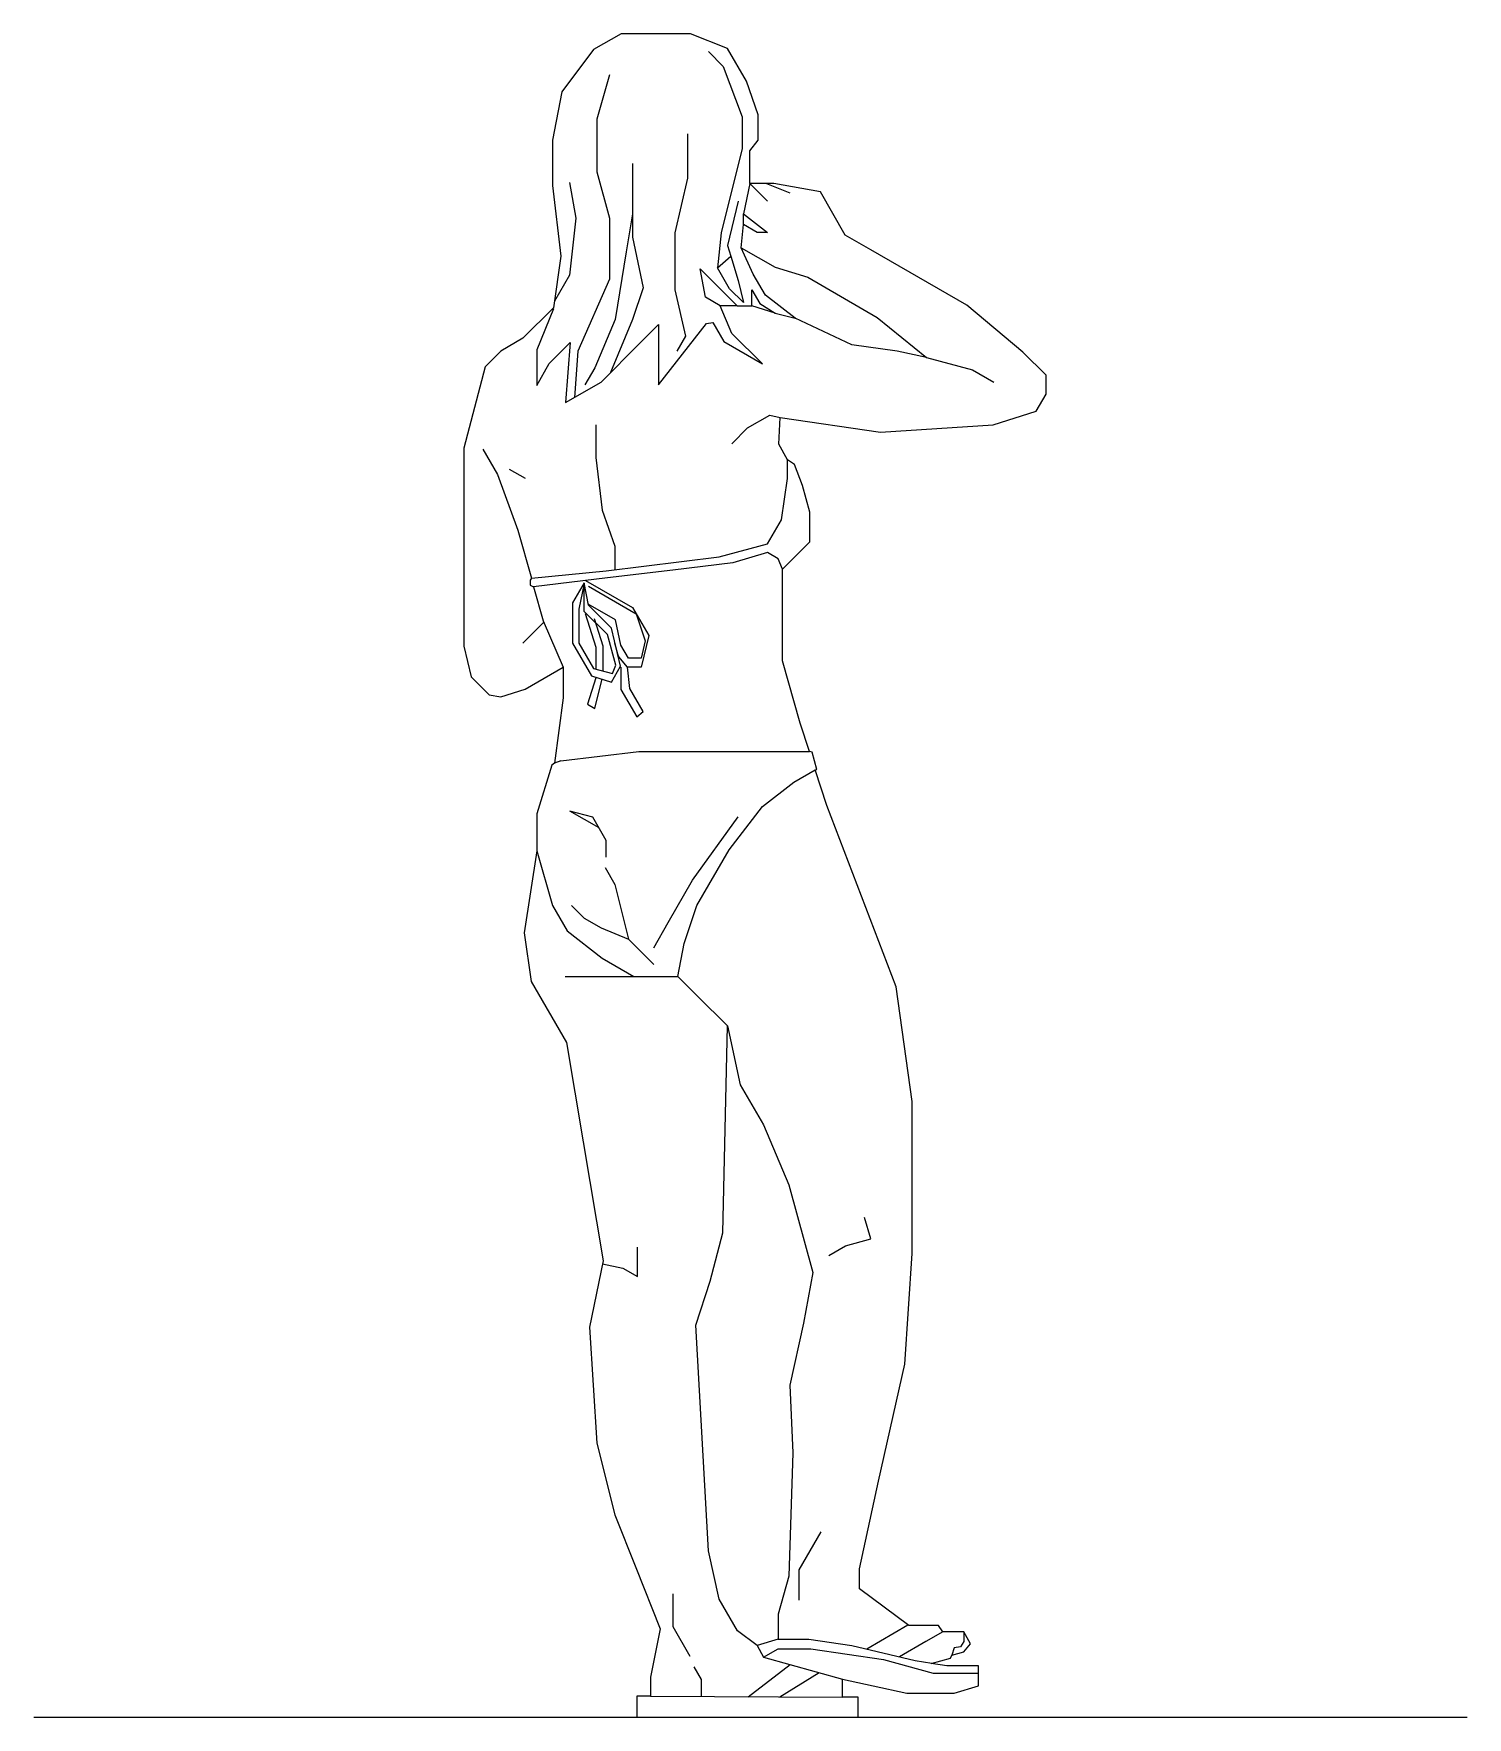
# Model space of a CAD drawing. Header units: metres. Extents: x 0 to 1.36, y 0 to 1.6.
import ezdxf

# ---------------------------------------------------------------- set-up
doc = ezdxf.new("R2010")
doc.units = ezdxf.units.M
doc.layers.add('Ceco.NET 6', color=7, linetype='Continuous')

msp = doc.modelspace()

# ---------------------------------------------------------------- linework, layer by layer
at = {"layer": 'Ceco.NET 6', "linetype": 'Continuous'}
for p, q in [((0.64, 1.58), (0.654, 1.566)), ((0.654, 1.566), (0.672, 1.518)), ((0.546, 1.558), (0.534, 1.516)), ((0.672, 1.518), (0.672, 1.488)), ((0.534, 1.516), (0.534, 1.466)), ((0.62, 1.502), (0.62, 1.46)), ((0.672, 1.488), (0.652, 1.408)), ((0.568, 1.474), (0.568, 1.404)), ((0.508, 1.456), (0.514, 1.422)), ((0.534, 1.466), (0.546, 1.422)), ((0.62, 1.46), (0.608, 1.408)), ((0.679, 1.455), (0.673, 1.426)), ((0.679, 1.455), (0.696, 1.438)), ((0.695, 1.455), (0.717, 1.446)), ((0.668, 1.438), (0.658, 1.396)), ((0.514, 1.422), (0.508, 1.368)), ((0.546, 1.422), (0.546, 1.364)), ((0.568, 1.426), (0.562, 1.39)), ((0.608, 1.408), (0.608, 1.354)), ((0.652, 1.408), (0.6484, 1.375)), ((0.671, 1.394), (0.673, 1.416)), ((0.562, 1.39), (0.5513, 1.326)), ((0.568, 1.404), (0.578, 1.356)), ((0.658, 1.396), (0.661, 1.386)), ((0.508, 1.368), (0.4938, 1.3434)), ((0.546, 1.364), (0.516, 1.296)), ((0.578, 1.356), (0.568, 1.326)), ((0.608, 1.354), (0.618, 1.31)), ((0.493, 1.336), (0.477, 1.297)), ((0.5513, 1.326), (0.532, 1.28)), ((0.568, 1.326), (0.5471, 1.2757)), ((0.6621, 1.3127), (0.651, 1.339)), ((0.667, 1.339), (0.681, 1.339)), ((0.703, 1.332), (0.722, 1.327)), ((0.5744, 1.303), (0.5924, 1.321)), ((0.5924, 1.264), (0.638, 1.322)), ((0.5924, 1.321), (0.5924, 1.288)), ((0.618, 1.31), (0.6099, 1.296)), ((0.638, 1.322), (0.644, 1.323)), ((0.644, 1.323), (0.6544, 1.305)), ((0.691, 1.2839), (0.6621, 1.3127)), ((0.477, 1.297), (0.477, 1.2634)), ((0.4889, 1.284), (0.5089, 1.304)), ((0.5089, 1.304), (0.5044, 1.2472)), ((0.516, 1.296), (0.5128, 1.252)), ((0.538, 1.2666), (0.5744, 1.303)), ((0.6544, 1.305), (0.691, 1.2839)), ((0.477, 1.2634), (0.4889, 1.284)), ((0.532, 1.28), (0.5227, 1.264)), ((0.5924, 1.288), (0.5924, 1.264)), ((0.8466, 1.29), (0.8904, 1.278)), ((0.8904, 1.278), (0.9104, 1.2665)), ((0.5044, 1.2472), (0.538, 1.2666)), ((0.677, 1.223), (0.698, 1.2351)), ((0.698, 1.2351), (0.708, 1.233)), ((0.533, 1.226), (0.533, 1.195)), ((0.662, 1.208), (0.677, 1.223)), ((0.426, 1.203), (0.4398, 1.179)), ((0.451, 1.184), (0.466, 1.1753)), ((0.533, 1.195), (0.539, 1.145)), ((0.715, 1.175), (0.715, 1.1929)), ((0.4398, 1.179), (0.459, 1.126)), ((0.7092, 1.136), (0.715, 1.175)), ((0.539, 1.145), (0.551, 1.111)), ((0.696, 1.113), (0.7092, 1.136)), ((0.459, 1.126), (0.4721, 1.0806)), ((0.551, 1.111), (0.551, 1.0886)), ((0.65, 1.1009), (0.696, 1.113)), ((0.696, 1.105), (0.663, 1.095)), ((0.706, 1.099), (0.696, 1.105)), ((0.4721, 1.0806), (0.543, 1.0876)), ((0.543, 1.0876), (0.65, 1.1009)), ((0.606, 1.088), (0.544, 1.081)), ((0.663, 1.095), (0.606, 1.088)), ((0.71, 1.089), (0.706, 1.099)), ((0.4721, 1.0806), (0.4709, 1.0786)), ((0.4709, 1.0786), (0.4709, 1.074)), ((0.4709, 1.074), (0.474, 1.0723)), ((0.544, 1.081), (0.474, 1.0723)), ((0.474, 1.0723), (0.483, 1.04)), ((0.522, 1.076), (0.511, 1.057)), ((0.5221, 1.0755), (0.517, 1.051)), ((0.526, 1.055), (0.522, 1.076)), ((0.522, 1.049), (0.5221, 1.0755)), ((0.5234, 1.0784), (0.568, 1.0527)), ((0.526, 1.0729), (0.5715, 1.0466)), ((0.511, 1.057), (0.511, 1.019)), ((0.5517, 1.041), (0.5258, 1.056)), ((0.548, 1.033), (0.526, 1.055)), ((0.464, 1.019), (0.4836, 1.0386)), ((0.483, 1.04), (0.502, 0.996)), ((0.517, 1.051), (0.517, 1.019)), ((0.544, 1.027), (0.522, 1.049)), ((0.523, 1.047), (0.533, 1.015)), ((0.54, 1.016), (0.5318, 1.042)), ((0.5569, 1.017), (0.5517, 1.041)), ((0.568, 1.0527), (0.5834, 1.026)), ((0.5715, 1.0466), (0.58, 1.021)), ((0.552, 0.998), (0.544, 1.027)), ((0.5566, 0.997), (0.548, 1.033)), ((0.5834, 1.026), (0.576, 0.996)), ((0.511, 1.019), (0.5289, 0.988)), ((0.517, 1.019), (0.5308, 0.995)), ((0.533, 1.015), (0.533, 0.9944)), ((0.54, 0.993), (0.54, 1.016)), ((0.5538, 1.0086), (0.551, 1.019)), ((0.555, 1.006), (0.5538, 1.0086)), ((0.564, 1.0048), (0.5569, 1.017)), ((0.58, 1.021), (0.576, 1.0048)), ((0.5308, 0.995), (0.549, 0.99)), ((0.548, 0.982), (0.5566, 0.997)), ((0.549, 0.99), (0.552, 0.998)), ((0.563, 0.996), (0.555, 1.006)), ((0.5569, 0.996), (0.5569, 0.975)), ((0.5653, 0.976), (0.563, 0.996)), ((0.576, 0.996), (0.563, 0.996)), ((0.576, 1.0048), (0.564, 1.0048)), ((0.533, 0.986), (0.5251, 0.961)), ((0.5289, 0.988), (0.548, 0.982)), ((0.532, 0.957), (0.539, 0.985)), ((0.5569, 0.975), (0.5719, 0.949)), ((0.578, 0.954), (0.5653, 0.976)), ((0.5251, 0.961), (0.532, 0.957)), ((0.5719, 0.949), (0.578, 0.954)), ((0.5, 0.9072), (0.574, 0.916)), ((0.574, 0.916), (0.631, 0.916)), ((0.631, 0.916), (0.713, 0.916)), ((0.713, 0.916), (0.7356, 0.916)), ((0.5, 0.9072), (0.494, 0.905)), ((0.721, 0.887), (0.7412, 0.8987)), ((0.691, 0.864), (0.721, 0.887)), ((0.6596, 0.823), (0.691, 0.864)), ((0.508, 0.86), (0.5358, 0.8439)), ((0.508, 0.86), (0.53, 0.854)), ((0.53, 0.854), (0.5427, 0.832)), ((0.6249, 0.794), (0.668, 0.854)), ((0.5427, 0.832), (0.5427, 0.816)), ((0.477, 0.822), (0.492, 0.77)), ((0.629, 0.77), (0.6596, 0.823)), ((0.542, 0.806), (0.5512, 0.79)), ((0.5512, 0.79), (0.564, 0.738)), ((0.6018, 0.754), (0.6249, 0.794)), ((0.492, 0.77), (0.5058, 0.746)), ((0.51, 0.77), (0.522, 0.758)), ((0.617, 0.734), (0.629, 0.77)), ((0.522, 0.758), (0.538, 0.7488)), ((0.588, 0.73), (0.6018, 0.754)), ((0.5058, 0.746), (0.539, 0.72)), ((0.538, 0.7488), (0.564, 0.738)), ((0.564, 0.738), (0.576, 0.726)), ((0.539, 0.72), (0.569, 0.7027)), ((0.576, 0.726), (0.588, 0.714)), ((0.611, 0.7027), (0.617, 0.734)), ((0.504, 0.7027), (0.542, 0.7027)), ((0.542, 0.7027), (0.569, 0.7027)), ((0.569, 0.7027), (0.611, 0.7027)), ((0.611, 0.7027), (0.6296, 0.684)), ((0.6296, 0.684), (0.658, 0.656)), ((0.794, 0.454), (0.788, 0.474)), ((0.754, 0.438), (0.77, 0.4472)), ((0.77, 0.4472), (0.794, 0.454)), ((0.5726, 0.418), (0.5726, 0.446)), ((0.5394, 0.43), (0.5587, 0.426)), ((0.5587, 0.426), (0.5726, 0.418)), ((0.726, 0.14), (0.7468, 0.176)), ((0.726, 0.111), (0.726, 0.14)), ((0.606, 0.117), (0.606, 0.086)), ((0.606, 0.086), (0.6221, 0.058)), ((0.79, 0.065), (0.8291, 0.0876)), ((0.862, 0.081), (0.846, 0.0718)), ((0.882, 0.081), (0.882, 0.072)), ((0.686, 0.0681), (0.692, 0.057)), ((0.692, 0.057), (0.706, 0.0651)), ((0.706, 0.074), (0.735, 0.074)), ((0.706, 0.0651), (0.737, 0.0651)), ((0.735, 0.074), (0.776, 0.068)), ((0.737, 0.0651), (0.806, 0.055)), ((0.776, 0.068), (0.836, 0.054)), ((0.846, 0.0718), (0.8212, 0.0575)), ((0.873, 0.066), (0.8707, 0.059)), ((0.879, 0.067), (0.873, 0.066)), ((0.882, 0.072), (0.879, 0.067)), ((0.626, 0.048), (0.6329, 0.036)), ((0.6775, 0.0195), (0.7174, 0.05)), ((0.692, 0.057), (0.767, 0.0363)), ((0.806, 0.055), (0.853, 0.042)), ((0.836, 0.054), (0.8516, 0.0513)), ((0.6329, 0.036), (0.6329, 0.0197)), ((0.7076, 0.0193), (0.7448, 0.0424)), ((0.853, 0.042), (0.896, 0.042)), ((0.585, 0.02), (0.767, 0.019))]:
    msp.add_line(p, q, dxfattribs=at)
at = {"layer": 'Ceco.NET 6', "color": 5, "linetype": 'Continuous'}
msp.add_line((0, 0), (1.3595, 0), dxfattribs=at)
at = {"layer": 'Ceco.NET 6', "linetype": 'Continuous', "flags": 128}
for points in [[(0.531, 1.582), (0.501, 1.542), (0.492, 1.496), (0.492, 1.453), (0.5, 1.386), (0.4928, 1.337), (0.464, 1.3081), (0.443, 1.296), (0.428, 1.281), (0.408, 1.204), (0.408, 1.016), (0.415, 0.987), (0.432, 0.97), (0.443, 0.968), (0.466, 0.9752), (0.502, 0.996), (0.502, 0.967), (0.494, 0.905), (0.4914, 0.9032), (0.477, 0.857), (0.477, 0.822), (0.465, 0.744), (0.4717, 0.698), (0.5052, 0.64), (0.521, 0.546), (0.54, 0.433), (0.527, 0.37), (0.534, 0.26), (0.5511, 0.192), (0.571, 0.142), (0.594, 0.084), (0.585, 0.038), (0.585, 0.02), (0.572, 0.02), (0.572, 0), (0.782, 0), (0.782, 0.019), (0.767, 0.019), (0.767, 0.0363), (0.796, 0.03), (0.828, 0.023), (0.873, 0.023), (0.896, 0.03), (0.896, 0.0488), (0.866, 0.0488), (0.851, 0.0511), (0.8693, 0.056), (0.8707, 0.059), (0.882, 0.062), (0.8885, 0.0698), (0.882, 0.081), (0.862, 0.081), (0.858, 0.087), (0.83, 0.087), (0.783, 0.122), (0.783, 0.141), (0.801, 0.224), (0.826, 0.335), (0.833, 0.44), (0.833, 0.584), (0.818, 0.693), (0.752, 0.865), (0.7412, 0.8987), (0.7428, 0.8991), (0.7384, 0.9155), (0.7356, 0.916), (0.727, 0.943), (0.71, 1.002), (0.71, 1.089), (0.736, 1.115), (0.736, 1.143), (0.729, 1.1685), (0.7214, 1.1885), (0.715, 1.1929), (0.7065, 1.2075), (0.708, 1.233), (0.803, 1.219), (0.91, 1.226), (0.9507, 1.239), (0.96, 1.255), (0.96, 1.273), (0.938, 1.295), (0.885, 1.3394), (0.794, 1.392), (0.7696, 1.406), (0.746, 1.447), (0.702, 1.455), (0.679, 1.455), (0.679, 1.486), (0.687, 1.496), (0.687, 1.52), (0.6759, 1.552), (0.658, 1.583), (0.623, 1.597), (0.584, 1.597), (0.557, 1.597), (0.531, 1.582)], [(0.696, 1.4085), (0.686, 1.4085), (0.673, 1.416), (0.673, 1.426), (0.696, 1.4085)], [(0.722, 1.327), (0.694, 1.349), (0.6824, 1.369), (0.671, 1.394), (0.703, 1.3755), (0.734, 1.366), (0.8, 1.3279), (0.8466, 1.29), (0.819, 1.296), (0.776, 1.302), (0.722, 1.327)], [(0.637, 1.3471), (0.632, 1.374), (0.652, 1.354), (0.667, 1.339), (0.651, 1.339), (0.637, 1.3471)], [(0.661, 1.386), (0.668, 1.363), (0.673, 1.342), (0.66, 1.355), (0.6484, 1.375), (0.661, 1.386)], [(0.681, 1.354), (0.6885, 1.341), (0.703, 1.332), (0.681, 1.339), (0.681, 1.354)], [(0.706, 0.074), (0.686, 0.0681), (0.6673, 0.082), (0.65, 0.112), (0.64, 0.158), (0.628, 0.372), (0.6415, 0.4137), (0.6535, 0.4597), (0.658, 0.656), (0.67, 0.6), (0.692, 0.562), (0.716, 0.505), (0.739, 0.422), (0.73, 0.374), (0.717, 0.315), (0.72, 0.251), (0.716, 0.134), (0.706, 0.098), (0.706, 0.074)]]:
    msp.add_lwpolyline(points, close=True, dxfattribs=at)

doc.saveas('drawing.dxf')
